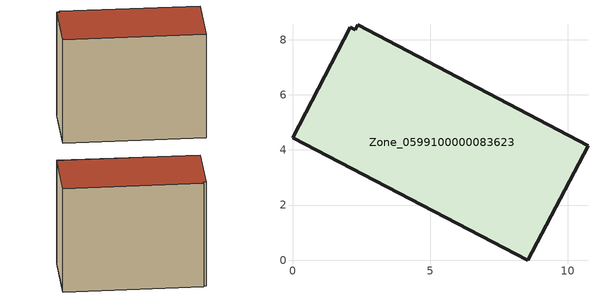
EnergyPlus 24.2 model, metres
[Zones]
Zone_0599100000083623
 floor ground (C_G): 2.37,8.54 10.73,4.16 8.55,0 0,4.45 2.1,8.45 2.28,8.36 z0
 wall outside (C_F): 8.55,0 10.73,4.16 2.37,8.54 2.28,8.36 2.1,8.45 0,4.45 8.55,0 z0:7.55
 roof outside (C_R): 10.73,4.16 2.37,8.54 2.28,8.36 2.1,8.45 0,4.45 8.55,0 z7.55
[BUILDING]
Pand.0599100000083623: North Axis=0; Terrain=City; Loads Convergence Tolerance Value=0.04; Temperature Convergence Tolerance Value=0.4; Solar Distribution=FullExterior; Maximum Number of Warmup Days=25; Minimum Number of Warmup Days=1
[Site:Location]
Rotterdam.The.Hague.AP_ZH_NLD Design_Conditions: Latitude=51.96; Longitude=4.45; Time Zone=1; Elevation=-4.5
[SITE:GROUNDTEMPERATURE:BUILDINGSURFACE]
18, 18, 18, 18, 18, 18, 18, 18, 18, 18, 18, 18
[MATERIAL] Thermal Absorptance=0.9; Solar Absorptance=0.7; Visible Absorptance=0.7
Name | Roughness | Thickness | Conductivity | Density | Specific Heat
G.TC.1946 | MediumSmooth | 0.15 | 1 | 540 | 1210
F.TC.1946 | Rough | 0.3 | 0.857143 | 1920 | 840
R.TC.1946 | MediumRough | 0.2 | 0.909091 | 1500 | 1000
[CONSTRUCTION]
C_G: G.TC.1946
C_F: F.TC.1946
C_R: R.TC.1946
[ZONE]
Zone_0599100000083623: Type=1; Multiplier=1; Ceiling Height=Autocalculate; Volume=Autocalculate; Floor Area=autocalculate; Part of Total Floor Area=Yes
[ZONEINFILTRATION:DESIGNFLOWRATE]
Infil_Zone_0599100000083623: Zone or ZoneList or Space or SpaceList=Zone_0599100000083623; Schedule=AlwaysOn; Design Flow Rate Calculation Method=Flow/Area; Flow Rate per Floor Area=0.003; Constant Term Coefficient=1; Temperature Term Coefficient=0; Velocity Term Coefficient=0; Velocity Squared Term Coefficient=0
[HVACTEMPLATE:ZONE:IDEALLOADSAIRSYSTEM]
Zone_0599100000083623: Maximum Heating Supply Air Temperature=50; Minimum Cooling Supply Air Temperature=13; Maximum Heating Supply Air Humidity Ratio=0.0156; Minimum Cooling Supply Air Humidity Ratio=0.0077; Heating Limit=NoLimit; Cooling Limit=NoLimit; Dehumidification Control Type=ConstantSensibleHeatRatio; Cooling Sensible Heat Ratio=0.7; Dehumidification Setpoint=60; Humidification Control Type=None; Humidification Setpoint=30; Outdoor Air Method=None; Outdoor Air Flow Rate per Person=0.00944; Outdoor Air Flow Rate per Zone Floor Area=0; Outdoor Air Flow Rate per Zone=0; Demand Controlled Ventilation Type=None; Outdoor Air Economizer Type=NoEconomizer; Heat Recovery Type=None; Sensible Heat Recovery Effectiveness=0.7; Latent Heat Recovery Effectiveness=0.65
[ZONECONTROL:THERMOSTAT]
ThermostatControl_Zone_0599100000083623: Zone or ZoneList=Zone_0599100000083623; Control Type Schedule=DualSetpointControlType; Control 1=Thermostat_Zone_0599100000083623; Temperature Difference Between Cutout And Setpoint=0
[THERMOSTATSETPOINT:DUALSETPOINT]
Thermostat_Zone_0599100000083623: Heating Setpoint Temperature Schedule=HeatingSetpoint_Zone_0599100000083623; Cooling Setpoint Temperature Schedule=CoolingSetpoint_Zone_0599100000083623
[SCHEDULE:COMPACT]
HeatingSetpoint_Zone_0599100000083623: Through: 12/31, For: AllDays, Until: 24:00, 21
CoolingSetpoint_Zone_0599100000083623: Through: 12/31, For: AllDays, Until: 24:00, 24
DualSetpointControlType: Through: 12/31, For: AllDays, Until: 24:00, 4
AlwaysOn: Through: 12/31, For: AllDays, Until: 24:00, 1
